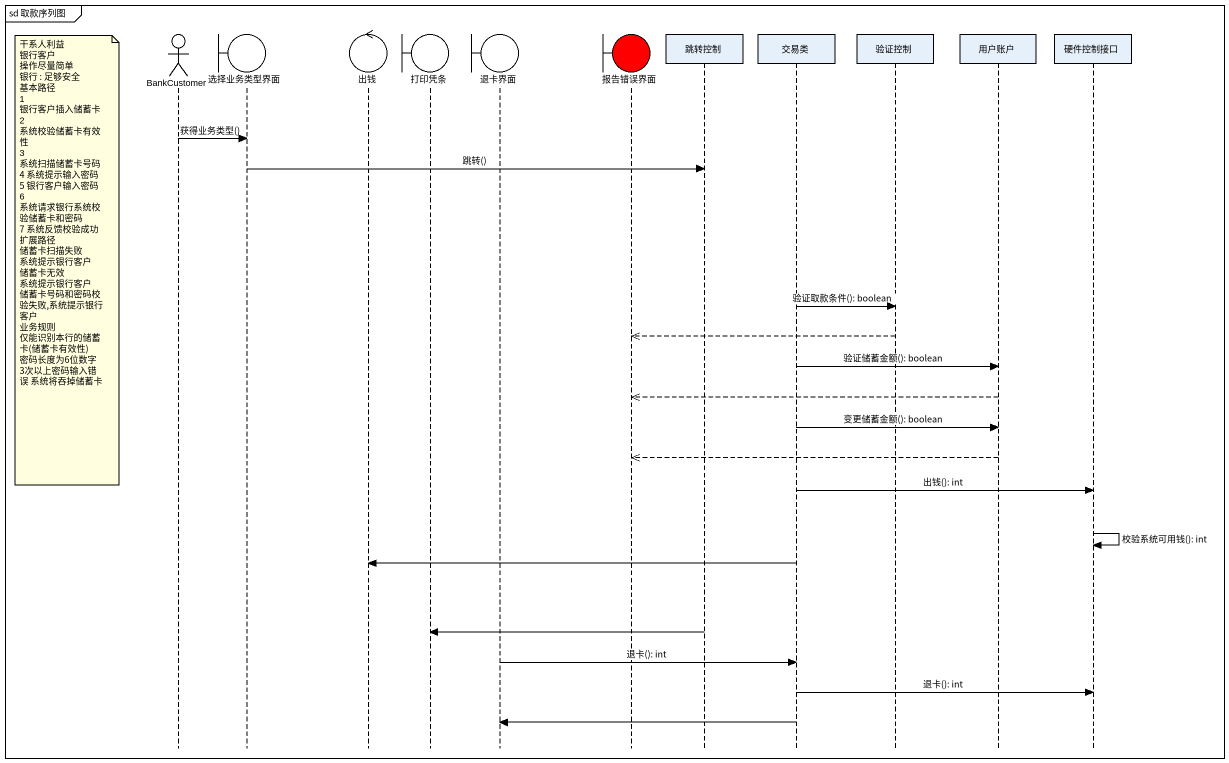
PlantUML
@startuml
mainframe sd 取款序列图
hide footbox
actor BankCustomer
boundary 选择业务类型界面
control 出钱
boundary 打印凭条
boundary 退卡界面
boundary 报告错误界面 #FF0000
participant 跳转控制
participant 交易类
participant 验证控制
participant 用户账户
participant 硬件控制接口

BankCustomer -> 选择业务类型界面 : 获得业务类型()
选择业务类型界面 -> 跳转控制 : 跳转()
note left of BankCustomer
  干系人利益
  银行客户 操作尽量简单
  银行 : 足够安全
  基本路径
  1 银行客户插入储蓄卡
  2 系统校验储蓄卡有效性
  3 系统扫描储蓄卡号码
  4 系统提示输入密码
  5 银行客户输入密码
  6 系统请求银行系统校验储蓄卡和密码
  7 系统反馈校验成功
  扩展路径
  储蓄卡扫描失败 系统提示银行客户
  储蓄卡无效 系统提示银行客户
  储蓄卡号码和密码校验失败,系统提示银行客户
  业务规则
  仅能识别本行的储蓄卡(储蓄卡有效性)
  密码长度为6位数字
  3次以上密码输入错误 系统将吞掉储蓄卡
end note
交易类 -> 验证控制 : 验证取款条件(): boolean
验证控制 -->> 报告错误界面
交易类 -> 用户账户 : 验证储蓄金额(): boolean
用户账户 -->> 报告错误界面
交易类 -> 用户账户 : 变更储蓄金额(): boolean
用户账户 -->> 报告错误界面
交易类 -> 硬件控制接口 : 出钱(): int
硬件控制接口 -> 硬件控制接口 : 校验系统可用钱(): int
交易类 -> 出钱
跳转控制 -> 打印凭条
退卡界面 -> 交易类 : 退卡(): int
交易类 -> 硬件控制接口 : 退卡(): int
交易类 -> 退卡界面
@enduml
